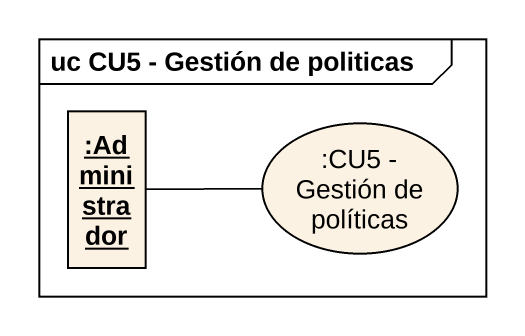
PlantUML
@startuml
mainframe uc CU5 - Gestión de politicas
allowmixing
hide circle
hide empty members
object ":Administrador" as Administrador
usecase ":CU5 - Gestión de políticas" as CU5_Gestión_de_políticas
CU5_Gestión_de_políticas -left- Administrador
@enduml
